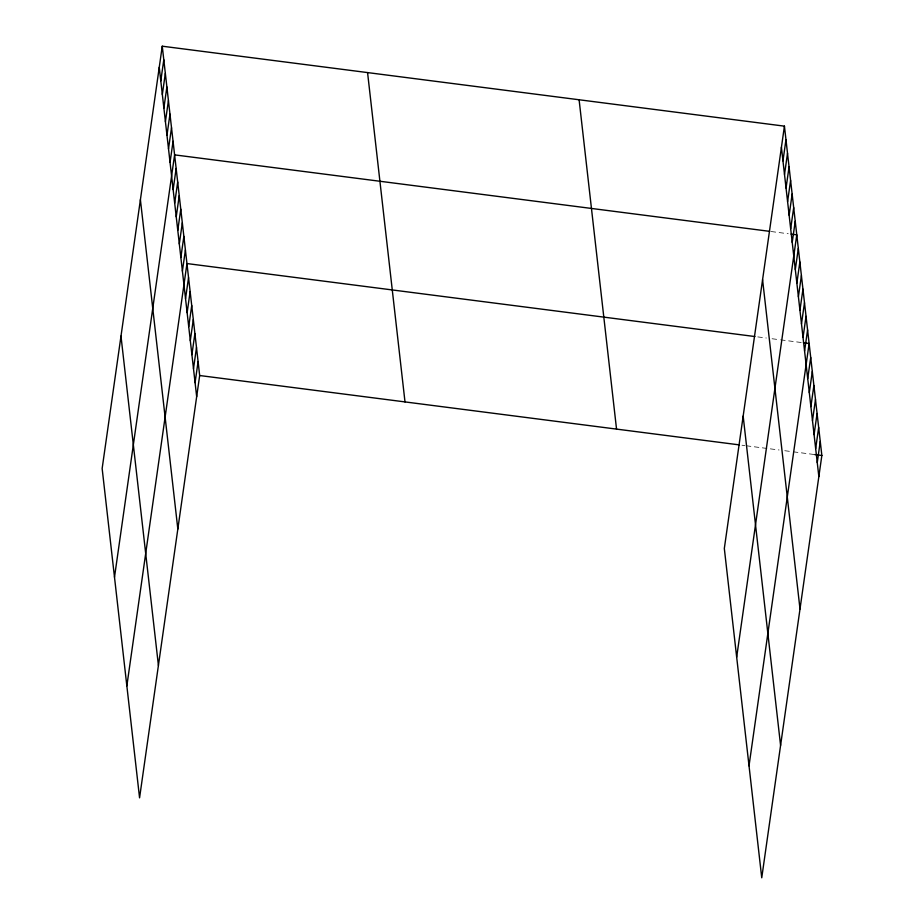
<?xml version="1.0" encoding="UTF-8"?>
<svg xmlns="http://www.w3.org/2000/svg" width="924" height="924" viewBox="0 0 924 924"><rect width="100%" height="100%" fill="white"/><g stroke="black" fill="none" stroke-linecap="round" stroke-linejoin="round"><path stroke-width="0.69" stroke-dasharray="4.62 3.46" d="M771.113 231.531L788.218 233.737M757.796 336.913L766.354 338.011M772.06 338.75L779.186 339.662M780.607 339.847L801.997 342.596M742.007 445.218L744.86 445.587M746.28 445.772L779.082 449.988M784.776 450.716L791.914 451.64M793.335 451.824L814.725 454.562"/><path stroke-width="1.39" d="M162.254 46.2L102.148 468.514L139.57 797.851L199.676 375.525L162.254 46.2L784.43 126.149L821.852 455.486L761.746 877.8L724.324 548.475L784.43 126.149M160.788 80.908L163.802 59.783M162.335 94.491L165.338 73.366M163.883 108.073L166.886 86.96M165.419 121.656L168.434 100.543M166.967 135.239L169.97 114.126M168.514 148.833L171.518 127.708M170.051 162.416L173.065 141.291M114.495 577.2L174.601 154.874L769.68 231.347M173.146 189.582L176.149 168.468M174.682 203.165L177.697 182.051M176.23 216.759L179.233 195.634M177.778 230.342L180.781 209.217M179.314 243.924L182.328 222.8M180.861 257.507L183.864 236.394M182.409 271.09L185.412 249.977M126.854 685.874L186.96 263.559L754.943 336.544M185.539 298.671L188.542 277.558M187.133 312.67L190.136 291.557M188.715 326.669L191.73 305.544M190.309 340.667L193.312 319.542M191.903 354.666L194.906 333.541M193.497 368.653L196.5 347.539M195.08 382.651L198.094 361.538M782.963 160.857L785.966 139.743M784.511 174.44L787.514 153.326M786.047 188.022L789.061 166.909M787.595 201.617L790.597 180.492M789.142 215.2L792.145 194.075M790.678 228.782L793.693 207.657M792.226 242.365L795.229 221.252M736.671 657.149L796.777 234.835L791.071 234.095M795.31 269.531L798.324 248.417M796.858 283.125L799.861 262M798.405 296.708L801.408 275.583M799.941 310.291L802.956 289.166M801.489 323.874L804.492 302.76M803.037 337.456L806.04 316.343M804.573 351.051L807.588 329.926M749.018 765.823L809.124 343.509L803.418 342.781M807.715 378.632L810.718 357.507M809.297 392.619L812.311 371.506M810.891 406.618L813.894 385.504M812.485 420.616L815.488 399.491M814.079 434.615L817.082 413.49M815.661 448.614L818.676 427.489M817.255 462.601L820.258 441.487M199.676 375.525L739.154 444.86M814.725 454.562L821.852 455.486M781.415 147.274L818.849 476.599M762.577 279.672L799.999 608.997M743.162 416.077L780.584 745.402M579.105 99.769L616.539 429.094M367.567 72.58L405.001 401.917M159.251 67.325L196.673 396.65M140.402 199.711L177.835 529.048M120.986 336.117L158.42 665.453"/></g></svg>
